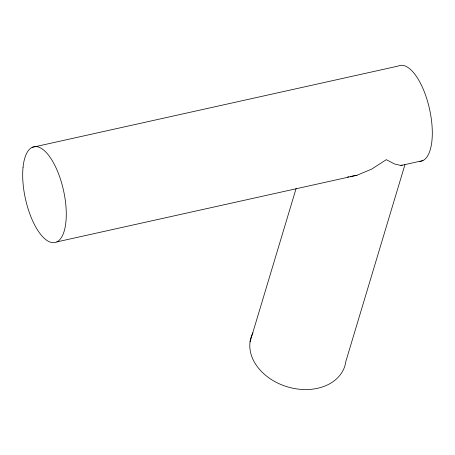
<?xml version="1.0" encoding="UTF-8"?>
<svg xmlns="http://www.w3.org/2000/svg" width="455" height="455" viewBox="0 0 455 455"><rect width="100%" height="100%" fill="white"/><g stroke="black" fill="none" stroke-linecap="round" stroke-linejoin="round"><path stroke-width="0.68" d="M250.045 341.864L296.12 188.455M404.939 164.687L345.817 361.543A49.038 36.679 16.7 0 1 286.821 386.659A49.038 36.679 16.7 0 1 252.946 332.741M56.864 241.906L357.004 175.243L371.82 169.027L386.284 159.677L394.559 163.976L400.929 165.489L422.888 160.609M400.929 165.489L402.271 165.029M32.112 147.38L398.136 66.083A49.038 19.502 77.5 0 1 429.418 108.535A49.038 19.502 77.5 0 1 419.794 161.394M347.557 177.018L348.911 176.762M350.259 176.512L357.004 175.243M23.04 167.383A49.038 19.502 77.5 0 0 51.79 242.549A49.038 19.502 77.5 0 0 58.627 173.998A49.038 19.502 77.5 0 0 23.04 167.383"/></g></svg>
